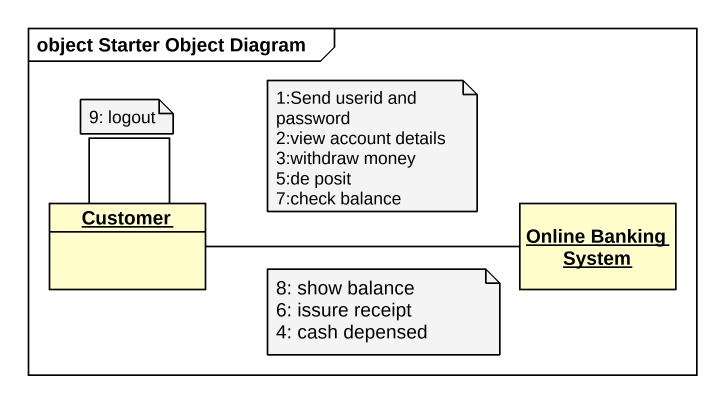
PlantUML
@startuml
mainframe object Starter Object Diagram
hide circle
hide empty members
object Customer
object "Online Banking System" as Online_Banking_System
Customer -- Customer
Customer -right- Online_Banking_System
note as N1
  9: logout
end note
note as N2
  1:Send userid and password
  2:view account details
  3:withdraw money
  5:de posit
  7:check balance
end note
note as N3
  8: show balance
  6: issure receipt
  4: cash depensed
end note
@enduml
